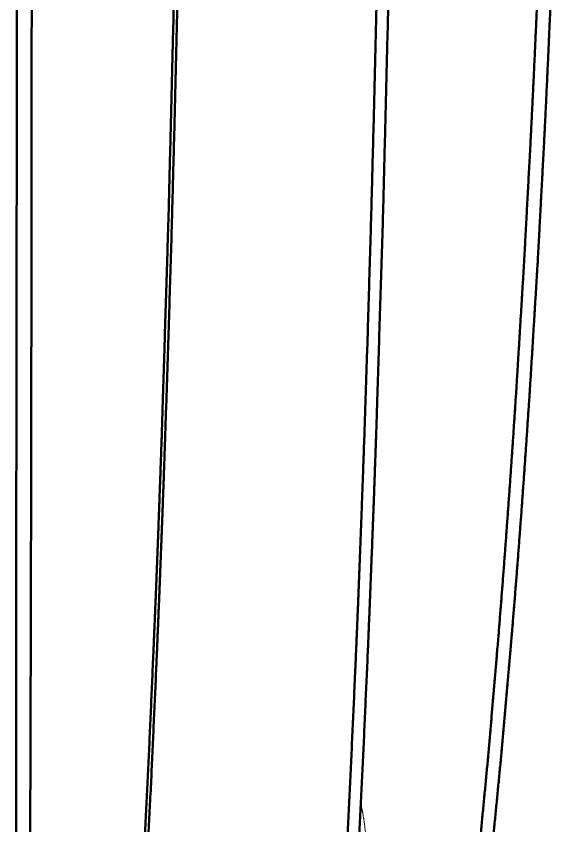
# Paper-space layout 'Layout1' of a CAD drawing. Header units: millimetres. Extents: x 102 to 294, y 28 to 266.
# Drawn here: x 120.79 to 136.46, y 114.09 to 137.35 of the extents above; entities that cross this region are included whole.
import ezdxf

# ---------------------------------------------------------------- set-up
doc = ezdxf.new("R2010")
doc.units = ezdxf.units.MM
doc.layers.add('170', color=7, linetype='Continuous', true_color=0xffffff)

psp = doc.layouts.get("Layout1")

# ---------------------------------------------------------------- linework, layer by layer
at = {"layer": '170', "color": 155, "linetype": 'Continuous', "lineweight": 50}
for points, knots in [([(120.788, 112.712), (120.789, 119.927), (120.791, 123.575), (120.795, 127.244), (120.805, 134.63), (120.812, 138.342), (120.82, 142.063), (120.839, 149.528), (120.849, 153.268), (120.861, 157.012), (120.886, 164.508), (120.913, 172.01)], [0, 0, 0.121675, 0.183197, 0.245061, 0.369627, 0.432227, 0.494979, 0.620855, 0.683933, 0.747074, 0.873489, 1, 1]), ([(121.213, 172.01), (121.223, 164.508), (121.23, 157.011), (121.232, 153.266), (121.234, 149.524), (121.234, 142.057), (121.233, 138.334), (121.231, 134.62), (121.222, 127.231), (121.216, 123.562), (121.208, 119.913), (121.187, 112.699)], [0, 0, 0.126487, 0.252895, 0.316038, 0.379123, 0.505023, 0.567789, 0.630403, 0.754987, 0.816853, 0.878368, 1, 1]), ([(134.024, 112.699), (134.355, 116.164), (134.653, 119.66), (134.791, 121.417), (134.921, 123.179), (135.045, 124.946), (135.163, 126.718), (135.379, 130.274), (135.571, 133.845), (135.658, 135.634), (135.74, 137.427), (135.817, 139.221), (135.889, 141.018), (136.129, 148.221), (136.299, 155.443), (136.407, 162.678), (136.458, 169.918)], [0, 0, 0.060758, 0.12199, 0.152753, 0.183599, 0.214522, 0.245517, 0.307704, 0.370115, 0.40139, 0.432706, 0.464055, 0.495436, 0.621232, 0.747342, 0.873626, 1, 1]), ([(136.749, 169.888), (136.729, 162.653), (136.647, 155.423), (136.498, 148.206), (136.272, 141.01), (136.202, 139.215), (136.127, 137.423), (136.047, 135.632), (135.961, 133.844), (135.77, 130.277), (135.553, 126.724), (135.434, 124.953), (135.309, 123.187), (135.176, 121.426), (135.035, 119.67), (134.73, 116.176), (134.39, 112.712)], [0, 0, 0.126391, 0.252673, 0.378761, 0.504525, 0.535897, 0.567238, 0.598545, 0.629813, 0.692212, 0.754393, 0.785388, 0.816314, 0.847166, 0.877938, 0.939198, 1, 1]), ([(125.644, 163.769), (125.628, 160.546), (125.605, 157.324), (125.576, 154.104), (125.559, 152.495), (125.541, 150.886), (125.498, 147.672), (125.448, 144.461), (125.391, 141.256), (125.325, 138.057), (125.167, 131.68), (124.971, 125.344), (124.915, 123.769), (124.857, 122.197), (124.795, 120.629), (124.73, 119.066), (124.592, 115.954), (124.44, 112.867)], [0, 0, 0.063303, 0.126577, 0.189814, 0.221417, 0.253007, 0.316139, 0.379193, 0.442149, 0.504992, 0.630264, 0.754742, 0.7857, 0.816584, 0.847393, 0.87812, 0.939286, 1, 1]), ([(125.746, 163.769), (125.729, 160.504), (125.706, 157.24), (125.676, 153.98), (125.64, 150.722), (125.596, 147.467), (125.545, 144.215), (125.531, 143.403), (125.502, 141.779), (125.453, 139.346), (125.419, 137.727), (125.342, 134.498), (125.257, 131.281), (125.161, 128.076), (125.055, 124.884), (124.998, 123.293), (124.938, 121.706), (124.875, 120.123), (124.808, 118.544), (124.666, 115.397), (124.508, 112.268)], [0, 0, 0.063389, 0.126728, 0.190018, 0.253256, 0.316438, 0.379562, 0.395334, 0.426866, 0.474094, 0.505518, 0.568208, 0.630678, 0.692914, 0.7549, 0.785795, 0.816622, 0.847379, 0.878063, 0.939197, 1, 1]), ([(130.229, 112.268), (130.386, 115.396), (130.529, 118.548), (130.563, 119.34), (130.596, 120.132), (130.628, 120.926), (130.659, 121.72), (130.719, 123.311), (130.777, 124.904), (130.883, 128.1), (130.978, 131.306), (131.064, 134.521), (131.14, 137.746), (131.207, 140.98), (131.266, 144.221), (131.293, 145.845), (131.329, 148.284), (131.351, 149.911), (131.361, 150.725), (131.397, 153.983), (131.427, 157.243), (131.45, 160.505), (131.467, 163.769)], [0, 0, 0.060782, 0.122026, 0.137405, 0.152804, 0.168218, 0.183646, 0.214543, 0.245493, 0.307549, 0.369802, 0.43224, 0.49485, 0.557622, 0.620548, 0.652067, 0.699412, 0.731008, 0.746811, 0.810047, 0.873325, 0.936643, 1, 1]), ([(130.597, 112.867), (130.75, 115.96), (130.889, 119.076), (130.954, 120.642), (131.016, 122.212), (131.075, 123.787), (131.131, 125.365), (131.329, 131.711), (131.488, 138.098), (131.554, 141.303), (131.612, 144.514), (131.663, 147.729), (131.706, 150.949), (131.725, 152.56), (131.742, 154.172), (131.757, 155.784), (131.771, 157.397), (131.794, 160.625), (131.812, 163.853)], [0, 0, 0.060713, 0.121879, 0.152606, 0.183415, 0.2143, 0.245259, 0.369738, 0.495011, 0.557853, 0.62081, 0.683864, 0.746996, 0.778586, 0.810189, 0.841802, 0.873425, 0.936698, 1, 1])]:
    psp.add_open_spline(points, degree=1, knots=knots, dxfattribs=at)
at = {"layer": '170', "color": 155, "linetype": 'Continuous', "lineweight": 13}
psp.add_open_spline([(130.864, 112.764), (130.87, 113.116), (130.859, 113.474), (130.83, 113.853), (130.782, 114.231), (130.74, 114.484), (130.691, 114.731)], degree=1, knots=[0, 0, 0.178035, 0.359004, 0.550765, 0.743521, 0.872808, 1, 1], dxfattribs=at)

doc.saveas('drawing.dxf')
